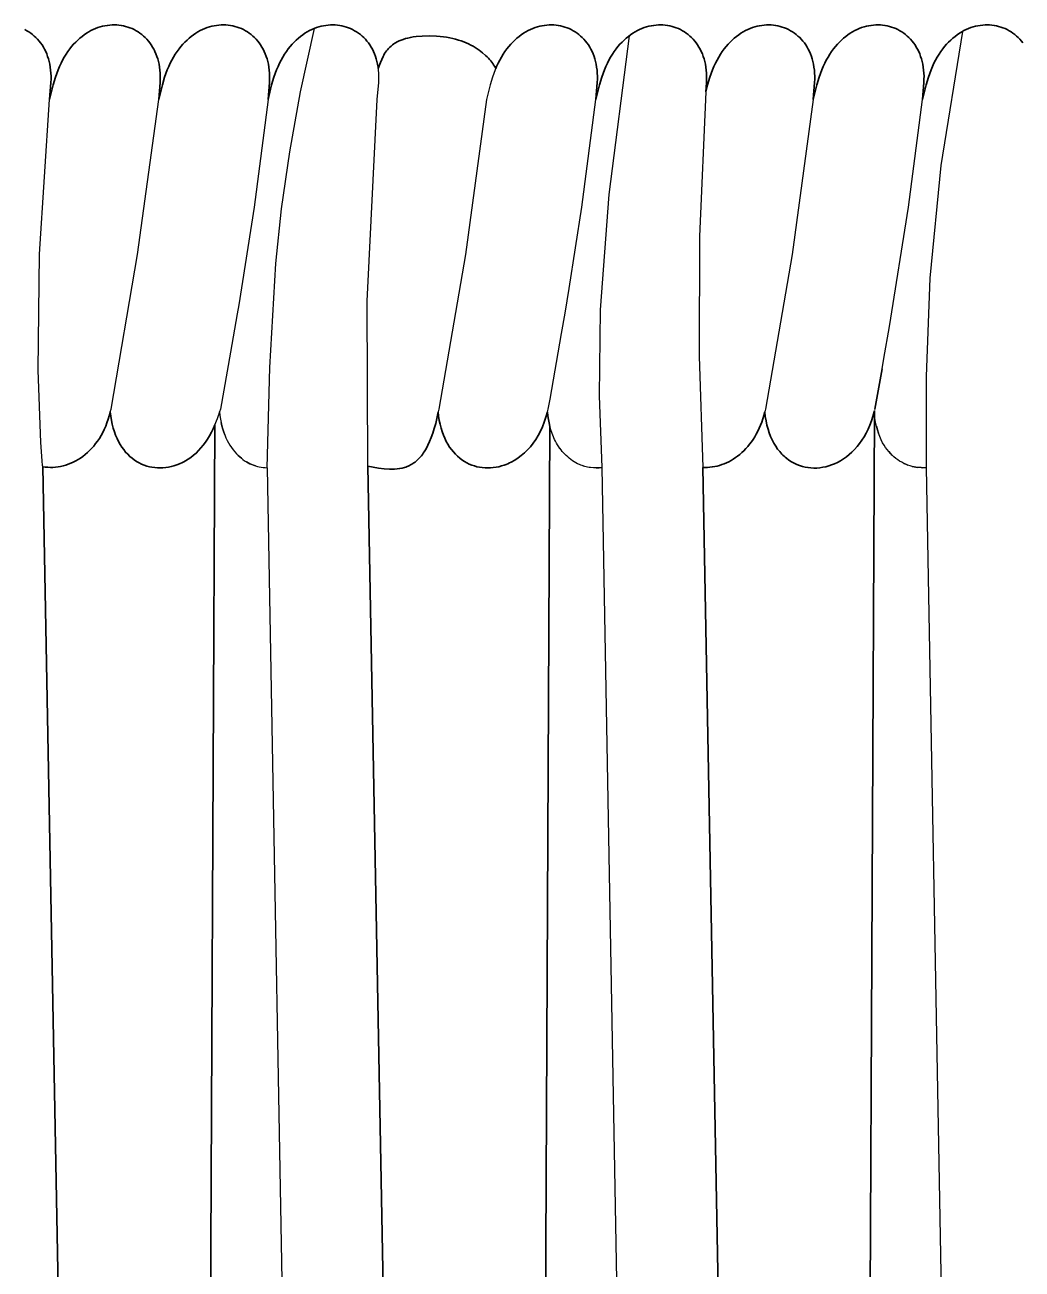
# Model space of a CAD drawing. Header units: millimetres. Extents: x 0 to 1881, y -1115 to 723.
# Drawn here: x 263.4 to 320.3, y 622.6 to 693.5 of the extents above; entities that cross this region are included whole.
import ezdxf

# ---------------------------------------------------------------- set-up
doc = ezdxf.new("R2010")
doc.units = ezdxf.units.MM
doc.layers.add('Blocks', color=7, linetype='Continuous')
doc.layers.add('Blocks$Inner', color=7, linetype='Continuous', lineweight=25, true_color=0x007f00)
doc.layers.add('Blocks$Outline', color=7, linetype='Continuous', lineweight=35, true_color=0xff3f3f)

# ---------------------------------------------------------------- blocks, each defined once
blk = doc.blocks.new('PK4 Lounge Chair Front')
at = {"layer": 'Blocks$Inner'}
for p, q in [((274.223, 670.718), (272.792, 377.567)), ((293.329, 670.636), (291.898, 377.979))]:
    blk.add_line(p, q, dxfattribs=at)
for points in [[(264.406, 668.336), (264.405, 668.338), (264.405, 668.34), (264.404, 668.342), (264.404, 668.344), (264.404, 668.346), (264.404, 668.348), (264.397, 668.407), (264.372, 668.663), (264.296, 669.713), (264.148, 673.845), (264.225, 680.455), (264.789, 689.268), (264.868, 690.244), (264.876, 690.43), (264.876, 690.611), (264.869, 690.787), (264.855, 690.958), (264.834, 691.124), (264.806, 691.285), (264.772, 691.441), (264.731, 691.592), (264.684, 691.738), (264.631, 691.879), (264.572, 692.014), (264.508, 692.144), (264.439, 692.268), (264.364, 692.387), (264.284, 692.5), (264.2, 692.608), (264.112, 692.71), (264.019, 692.807), (263.922, 692.898), (263.821, 692.982), (263.717, 693.061), (263.609, 693.135), (263.498, 693.202), (263.383, 693.263)], [(269.824, 378.038), (264.406, 668.334), (264.406, 668.336), (264.55, 668.314), (264.694, 668.3), (264.839, 668.294), (264.985, 668.296), (265.131, 668.306), (265.278, 668.323), (265.424, 668.349), (265.57, 668.382), (265.715, 668.422), (265.859, 668.471), (266.002, 668.527), (266.144, 668.591), (266.284, 668.663), (266.422, 668.742), (266.557, 668.829), (266.69, 668.923), (266.821, 669.025), (266.948, 669.135), (267.072, 669.252), (267.192, 669.377), (267.309, 669.509), (267.421, 669.649), (267.529, 669.796), (267.632, 669.951), (267.73, 670.114), (267.823, 670.283), (267.911, 670.461), (267.993, 670.645), (268.068, 670.837), (268.138, 671.037), (268.201, 671.244), (268.257, 671.458), (268.302, 671.61), (269.815, 680.433), (271.02, 689.268), (271.1, 690.244), (271.108, 690.43), (271.108, 690.611), (271.101, 690.787), (271.087, 690.958), (271.066, 691.124), (271.038, 691.285), (271.004, 691.441), (270.963, 691.592), (270.916, 691.738), (270.863, 691.879), (270.804, 692.014), (270.773, 692.079), (270.74, 692.144), (270.67, 692.268), (270.596, 692.387), (270.516, 692.5), (270.432, 692.608), (270.344, 692.71), (270.251, 692.807), (270.154, 692.898), (270.053, 692.982), (269.949, 693.061), (269.841, 693.135), (269.729, 693.202), (269.616, 693.263), (269.499, 693.318), (269.379, 693.367), (269.257, 693.41), (269.133, 693.446), (269.007, 693.476), (268.88, 693.5), (268.75, 693.517), (268.62, 693.528), (268.488, 693.532), (268.355, 693.53), (268.222, 693.521), (268.088, 693.506), (267.954, 693.483), (267.82, 693.454), (267.686, 693.418), (267.553, 693.375), (267.42, 693.325), (267.287, 693.268), (267.156, 693.203), (267.026, 693.132), (266.897, 693.053), (266.77, 692.968), (266.645, 692.875), (266.521, 692.774), (266.4, 692.666), (266.282, 692.551), (266.166, 692.427), (266.053, 692.297), (265.942, 692.158), (265.836, 692.012), (265.733, 691.859), (265.633, 691.697), (265.537, 691.527), (265.446, 691.35), (265.359, 691.164), (265.276, 690.971), (265.125, 690.56), (264.995, 690.115), (264.789, 689.268)], [(277.252, 689.268), (277.332, 690.244), (277.34, 690.43), (277.34, 690.611), (277.333, 690.787), (277.319, 690.958), (277.298, 691.124), (277.27, 691.285), (277.236, 691.441), (277.195, 691.592), (277.148, 691.738), (277.095, 691.879), (277.036, 692.014), (276.972, 692.144), (276.902, 692.268), (276.828, 692.387), (276.748, 692.5), (276.664, 692.608), (276.576, 692.71), (276.483, 692.807), (276.386, 692.898), (276.285, 692.982), (276.18, 693.061), (276.073, 693.135), (275.961, 693.202), (275.847, 693.263), (275.731, 693.318), (275.611, 693.367), (275.489, 693.41), (275.365, 693.446), (275.239, 693.476), (275.112, 693.5), (274.982, 693.517), (274.852, 693.528), (274.72, 693.532), (274.587, 693.53), (274.454, 693.521), (274.321, 693.506), (274.186, 693.483), (274.052, 693.454), (273.918, 693.418), (273.785, 693.375), (273.652, 693.325), (273.519, 693.268), (273.388, 693.203), (273.258, 693.132), (273.129, 693.053), (273.002, 692.968), (272.877, 692.875), (272.753, 692.774), (272.632, 692.666), (272.513, 692.551), (272.398, 692.427), (272.284, 692.297), (272.175, 692.158), (272.068, 692.012), (271.965, 691.859), (271.865, 691.697), (271.769, 691.527), (271.678, 691.35), (271.591, 691.164), (271.508, 690.971), (271.357, 690.56), (271.227, 690.115), (271.02, 689.268)], [(288.355, 378.123), (282.938, 668.359), (282.903, 677.77), (283.484, 689.268), (283.564, 690.244), (283.572, 690.43), (283.572, 690.611), (283.565, 690.787), (283.551, 690.958), (283.53, 691.124), (283.502, 691.285), (283.467, 691.441), (283.427, 691.592), (283.38, 691.738), (283.327, 691.879), (283.268, 692.014), (283.204, 692.144), (283.134, 692.268), (283.06, 692.387), (282.98, 692.5), (282.896, 692.608), (282.807, 692.71), (282.715, 692.807), (282.618, 692.898), (282.517, 692.982), (282.412, 693.061), (282.304, 693.135), (282.193, 693.202), (282.079, 693.263), (281.962, 693.318), (281.843, 693.367), (281.721, 693.41), (281.597, 693.446), (281.471, 693.476), (281.343, 693.5), (281.214, 693.517), (281.084, 693.528), (280.952, 693.532), (280.819, 693.53), (280.686, 693.521), (280.552, 693.506), (280.418, 693.483), (280.284, 693.454), (280.15, 693.418), (280.016, 693.375), (279.883, 693.325), (279.751, 693.268), (279.62, 693.203), (279.49, 693.132), (279.361, 693.053), (279.234, 692.968), (279.108, 692.875), (278.985, 692.774), (278.864, 692.666), (278.745, 692.551), (278.629, 692.427), (278.516, 692.297), (278.407, 692.158), (278.3, 692.012), (278.196, 691.859), (278.097, 691.697), (278.001, 691.527), (277.91, 691.35), (277.823, 691.164), (277.74, 690.971), (277.589, 690.56), (277.459, 690.115), (277.252, 689.268), (276.462, 683.133), (275.58, 677.571), (275.495, 677.061), (275.118, 674.86), (274.534, 671.61), (274.489, 671.458), (274.513, 671.248), (274.544, 671.046), (274.581, 670.852)], [(277.201, 668.278), (277.346, 673.995), (277.704, 679.93), (278.029, 683.048), (278.488, 686.301), (279.106, 689.718), (279.91, 693.326)], [(295.974, 668.262), (296.141, 668.266), (296.308, 668.28), (296.141, 668.266), (295.974, 668.262), (295.809, 668.269), (295.645, 668.286), (295.482, 668.313), (295.402, 668.331), (295.322, 668.351), (295.242, 668.374), (295.164, 668.4), (295.086, 668.428), (295.009, 668.459), (294.907, 668.506), (294.808, 668.557), (294.711, 668.614), (294.616, 668.676), (294.523, 668.742), (294.431, 668.813), (294.342, 668.888), (294.255, 668.968), (294.178, 669.043), (294.104, 669.122), (294.032, 669.204), (293.962, 669.291), (293.894, 669.381), (293.829, 669.476), (293.767, 669.574), (293.707, 669.677), (293.65, 669.783), (293.595, 669.893), (293.494, 670.125), (293.405, 670.373), (293.329, 670.636), (293.283, 670.83), (293.243, 671.031), (293.21, 671.24), (293.185, 671.458), (293.23, 671.61), (293.336, 672.19), (293.997, 675.922), (294.197, 677.098), (294.429, 678.491), (295.159, 683.135), (295.948, 689.268), (296.028, 690.244), (296.036, 690.43), (296.036, 690.611), (296.029, 690.787), (296.015, 690.958), (295.994, 691.124), (295.966, 691.285), (295.931, 691.441), (295.89, 691.592), (295.844, 691.738), (295.79, 691.879), (295.732, 692.014), (295.668, 692.144), (295.598, 692.268), (295.524, 692.387), (295.444, 692.5), (295.36, 692.608), (295.271, 692.71), (295.178, 692.807), (295.081, 692.898), (294.981, 692.982), (294.876, 693.061), (294.768, 693.135), (294.657, 693.202), (294.543, 693.263), (294.426, 693.318), (294.307, 693.367), (294.185, 693.41), (294.061, 693.446), (293.935, 693.476), (293.807, 693.5), (293.678, 693.517), (293.548, 693.528), (293.416, 693.532), (293.283, 693.53), (293.15, 693.521), (293.016, 693.506), (292.882, 693.483), (292.748, 693.454), (292.614, 693.418), (292.48, 693.375), (292.347, 693.325), (292.215, 693.268), (292.084, 693.203), (291.954, 693.132), (291.825, 693.053), (291.698, 692.968), (291.572, 692.875), (291.449, 692.774), (291.328, 692.666), (291.209, 692.551), (291.093, 692.427), (290.98, 692.297), (290.87, 692.158), (290.764, 692.012), (290.66, 691.859), (290.561, 691.697), (290.465, 691.527), (290.374, 691.35), (290.287, 691.164), (290.204, 690.971), (290.126, 690.769), (290.053, 690.56), (289.923, 690.115), (289.716, 689.268), (288.511, 680.433), (286.998, 671.61), (286.953, 671.458), (286.982, 671.213), (287.02, 670.978), (287.067, 670.753), (287.122, 670.538), (287.185, 670.333), (287.255, 670.138), (287.334, 669.953), (287.419, 669.777), (287.511, 669.612), (287.609, 669.456), (287.714, 669.31), (287.824, 669.174), (287.939, 669.047), (288.06, 668.93), (288.185, 668.822), (288.315, 668.724), (288.449, 668.636), (288.587, 668.557), (288.728, 668.487), (288.872, 668.427), (289.019, 668.376), (289.169, 668.335), (289.321, 668.303), (289.474, 668.28), (289.629, 668.267), (289.785, 668.262), (289.942, 668.267), (290.099, 668.281), (290.257, 668.304), (290.414, 668.336), (290.571, 668.378), (290.727, 668.428), (290.828, 668.465), (290.928, 668.506), (291.028, 668.551), (291.127, 668.6), (291.321, 668.709), (291.512, 668.833), (291.697, 668.971), (291.876, 669.125), (292.049, 669.293), (292.214, 669.476), (292.371, 669.673), (292.519, 669.885), (292.658, 670.112), (292.787, 670.352), (292.905, 670.607), (293.011, 670.877), (293.104, 671.16), (293.185, 671.458)], [(302.218, 689.707), (302.259, 690.244), (302.267, 690.43), (302.268, 690.611), (302.261, 690.787), (302.247, 690.958), (302.226, 691.124), (302.198, 691.285), (302.163, 691.441), (302.122, 691.592), (302.075, 691.738), (302.023, 691.879), (301.964, 692.014), (301.9, 692.144), (301.83, 692.268), (301.755, 692.387), (301.676, 692.5), (301.592, 692.608), (301.503, 692.71), (301.41, 692.807), (301.313, 692.898), (301.212, 692.982), (301.108, 693.061), (301, 693.135), (300.889, 693.202), (300.775, 693.263), (300.658, 693.318), (300.539, 693.367), (300.417, 693.41), (300.293, 693.446), (300.167, 693.476), (300.039, 693.5), (299.91, 693.517), (299.779, 693.528), (299.648, 693.532), (299.515, 693.53), (299.382, 693.521), (299.248, 693.506), (299.114, 693.483), (298.98, 693.454), (298.846, 693.418), (298.712, 693.375), (298.579, 693.325), (298.447, 693.268), (298.316, 693.203), (298.185, 693.132), (298.057, 693.053), (297.93, 692.968), (297.804, 692.875), (297.681, 692.774), (297.56, 692.666), (297.441, 692.551), (297.325, 692.427), (297.212, 692.297), (297.102, 692.158), (296.996, 692.012), (296.892, 691.859), (296.793, 691.697), (296.697, 691.527), (296.606, 691.35), (296.518, 691.164), (296.436, 690.971), (296.358, 690.769), (296.285, 690.56), (296.155, 690.115), (295.948, 689.268)], [(312.277, 673.92), (311.858, 671.609), (311.858, 671.607), (311.857, 671.605), (311.857, 671.603), (311.856, 671.602), (311.856, 671.6), (311.853, 671.59), (311.858, 671.61), (312.277, 673.92), (312.38, 674.506), (312.696, 676.335), (313.788, 683.134), (314.577, 689.268), (314.656, 690.244), (314.664, 690.43), (314.665, 690.611), (314.658, 690.787), (314.644, 690.958), (314.623, 691.124), (314.595, 691.285), (314.56, 691.441), (314.519, 691.592), (314.472, 691.738), (314.419, 691.879), (314.361, 692.014), (314.296, 692.144), (314.227, 692.268), (314.152, 692.387), (314.073, 692.5), (313.989, 692.608), (313.9, 692.71), (313.854, 692.759), (313.807, 692.807), (313.71, 692.898), (313.609, 692.982), (313.505, 693.061), (313.397, 693.135), (313.286, 693.202), (313.172, 693.263), (313.055, 693.318), (312.936, 693.367), (312.814, 693.41), (312.69, 693.446), (312.564, 693.476), (312.436, 693.5), (312.307, 693.517), (312.176, 693.528), (312.045, 693.532), (311.912, 693.53), (311.779, 693.521), (311.645, 693.506), (311.511, 693.483), (311.377, 693.454), (311.243, 693.418), (311.109, 693.375), (310.976, 693.325), (310.844, 693.268), (310.713, 693.203), (310.582, 693.132), (310.454, 693.053), (310.326, 692.968), (310.201, 692.875), (310.078, 692.774), (309.957, 692.666), (309.838, 692.551), (309.722, 692.427), (309.609, 692.297), (309.499, 692.158), (309.392, 692.012), (309.289, 691.859), (309.19, 691.697), (309.094, 691.527), (309.002, 691.35), (308.915, 691.164), (308.833, 690.971), (308.682, 690.56), (308.552, 690.115), (308.345, 689.268), (308.424, 690.244), (308.432, 690.43), (308.433, 690.611), (308.426, 690.787), (308.412, 690.958), (308.391, 691.124), (308.363, 691.285), (308.328, 691.441), (308.287, 691.592), (308.24, 691.738), (308.187, 691.878), (308.129, 692.014), (308.065, 692.144), (307.995, 692.268), (307.92, 692.387), (307.841, 692.5), (307.757, 692.608), (307.668, 692.71), (307.575, 692.807), (307.478, 692.898), (307.377, 692.983), (307.273, 693.062), (307.165, 693.135), (307.054, 693.202), (306.94, 693.263), (306.823, 693.318), (306.704, 693.367), (306.582, 693.41), (306.458, 693.446), (306.332, 693.476), (306.204, 693.5), (306.075, 693.517), (305.944, 693.528), (305.813, 693.532), (305.68, 693.53), (305.547, 693.521), (305.413, 693.505), (305.279, 693.483), (305.145, 693.454), (305.011, 693.418), (304.877, 693.375), (304.744, 693.325), (304.612, 693.267), (304.48, 693.203), (304.35, 693.132), (304.222, 693.053), (304.095, 692.968), (303.969, 692.875), (303.846, 692.774), (303.725, 692.666), (303.606, 692.551), (303.49, 692.427), (303.377, 692.297), (303.267, 692.159), (303.161, 692.012), (303.057, 691.859), (302.958, 691.697), (302.862, 691.527), (302.77, 691.35), (302.683, 691.165), (302.601, 690.971), (302.523, 690.769), (302.45, 690.56), (302.32, 690.115), (302.218, 689.707), (301.856, 681.455), (301.834, 674.64), (302.045, 668.294), (307.461, 377.836)], [(320.305, 692.5), (320.221, 692.608), (320.132, 692.71), (320.039, 692.807), (319.942, 692.898), (319.841, 692.982), (319.737, 693.061), (319.629, 693.135), (319.518, 693.202), (319.404, 693.263), (319.287, 693.318), (319.168, 693.367), (319.046, 693.41), (318.922, 693.446), (318.796, 693.476), (318.668, 693.5), (318.539, 693.517), (318.408, 693.528), (318.276, 693.532), (318.144, 693.53), (318.011, 693.521), (317.877, 693.506), (317.743, 693.483), (317.609, 693.454), (317.475, 693.418), (317.341, 693.375), (317.208, 693.325), (317.076, 693.268), (316.944, 693.203), (316.814, 693.132), (316.685, 693.053), (316.558, 692.968), (316.433, 692.875), (316.31, 692.774), (316.189, 692.666), (316.07, 692.551), (315.954, 692.427), (315.841, 692.297), (315.731, 692.158), (315.624, 692.012), (315.521, 691.859), (315.422, 691.697), (315.326, 691.527), (315.234, 691.35), (315.147, 691.164), (315.065, 690.971), (314.914, 690.56), (314.784, 690.115), (314.577, 689.268)], [(283.538, 691.046), (283.664, 691.393), (283.734, 691.564), (283.813, 691.73), (283.856, 691.811), (283.903, 691.891), (283.953, 691.968), (284.007, 692.044), (284.065, 692.118), (284.128, 692.19), (284.196, 692.259), (284.269, 692.326), (284.348, 692.39), (284.433, 692.451), (284.478, 692.481), (284.524, 692.509), (284.623, 692.564), (284.728, 692.616), (284.84, 692.664), (284.961, 692.708), (285.089, 692.748), (285.226, 692.784), (285.373, 692.816), (285.528, 692.843), (285.692, 692.866), (286.052, 692.897), (286.455, 692.908), (286.866, 692.895), (287.063, 692.879), (287.253, 692.857), (287.437, 692.829), (287.615, 692.797), (287.787, 692.759), (287.952, 692.716), (288.112, 692.669), (288.266, 692.618), (288.413, 692.563), (288.555, 692.505), (288.691, 692.443), (288.821, 692.378), (288.946, 692.311), (289.065, 692.241), (289.178, 692.17), (289.286, 692.096), (289.388, 692.021), (289.485, 691.945), (289.662, 691.79), (289.743, 691.712), (289.818, 691.635), (289.888, 691.557), (289.953, 691.48), (290.067, 691.329), (290.117, 691.255), (290.161, 691.183), (290.201, 691.114), (290.236, 691.046)], [(301.726, 377.421), (298.484, 548.194), (296.308, 668.28), (296.156, 672.369), (296.221, 677.285), (296.717, 683.856), (297.862, 692.908)], [(314.502, 668.281), (314.604, 668.279), (314.81, 668.286), (314.812, 673.484), (315.019, 679.09), (315.637, 685.513), (316.87, 693.161)], [(308.345, 689.268), (307.14, 680.433), (305.626, 671.61), (305.582, 671.458), (305.613, 671.195), (305.655, 670.943), (305.707, 670.703), (305.769, 670.475), (305.839, 670.258), (305.919, 670.052), (306.007, 669.858), (306.103, 669.675), (306.206, 669.503), (306.317, 669.343), (306.435, 669.194), (306.558, 669.056), (306.622, 668.991), (306.688, 668.929), (306.754, 668.87), (306.823, 668.814), (306.963, 668.709), (307.108, 668.615), (307.257, 668.532), (307.333, 668.495), (307.41, 668.461), (307.566, 668.4), (307.726, 668.35), (307.807, 668.329), (307.888, 668.31), (308.053, 668.282), (308.219, 668.264), (308.386, 668.257), (308.555, 668.26), (308.724, 668.274), (308.893, 668.299), (309.062, 668.334), (309.231, 668.38), (309.398, 668.436), (309.564, 668.502), (309.728, 668.579), (309.901, 668.673), (310.071, 668.778), (310.236, 668.896), (310.398, 669.024), (310.554, 669.165), (310.705, 669.317), (310.851, 669.48), (310.99, 669.655), (311.122, 669.842), (311.247, 670.039), (311.363, 670.248), (311.472, 670.468), (311.572, 670.699), (311.662, 670.941), (311.743, 671.194), (311.814, 671.458), (311.819, 671.477), (311.824, 671.496)], [(268.257, 671.458), (268.286, 671.212), (268.324, 670.977), (268.371, 670.751), (268.427, 670.536), (268.49, 670.33), (268.561, 670.135), (268.64, 669.949), (268.725, 669.773), (268.817, 669.608), (268.917, 669.452), (269.022, 669.306), (269.132, 669.169), (269.248, 669.042), (269.369, 668.925), (269.495, 668.818), (269.626, 668.72), (269.76, 668.632), (269.899, 668.553), (270.04, 668.484), (270.185, 668.424), (270.333, 668.374), (270.483, 668.333), (270.635, 668.302), (270.789, 668.28), (270.945, 668.267), (271.101, 668.263), (271.259, 668.269), (271.416, 668.283), (271.574, 668.307), (271.732, 668.34), (271.889, 668.382), (272.045, 668.434), (272.212, 668.499), (272.376, 668.575), (272.457, 668.617), (272.538, 668.662), (272.696, 668.76), (272.851, 668.868), (273.002, 668.986), (273.148, 669.115), (273.291, 669.254), (273.428, 669.403), (273.56, 669.562), (273.687, 669.73), (273.807, 669.909), (273.921, 670.097), (274.029, 670.295), (274.13, 670.502), (274.223, 670.718), (274.368, 671.075), (274.433, 671.261), (274.463, 671.358), (274.489, 671.458)], [(286.953, 671.458), (286.814, 670.807), (286.736, 670.515), (286.653, 670.245), (286.564, 669.995), (286.471, 669.765), (286.374, 669.555), (286.272, 669.362), (286.165, 669.188), (286.11, 669.107), (286.054, 669.03), (285.998, 668.957), (285.94, 668.889), (285.881, 668.824), (285.822, 668.763), (285.761, 668.705), (285.7, 668.651), (285.637, 668.601), (285.574, 668.554), (285.51, 668.511), (285.446, 668.47), (285.38, 668.433), (285.314, 668.399), (285.247, 668.368), (285.179, 668.339), (285.111, 668.313), (285.042, 668.291), (284.902, 668.252), (284.76, 668.224), (284.616, 668.204), (284.47, 668.192), (284.322, 668.188), (284.172, 668.19), (283.868, 668.211), (283.561, 668.251), (282.938, 668.359)], [(305.582, 671.458), (305.529, 671.258), (305.472, 671.065), (305.408, 670.878), (305.338, 670.698), (305.264, 670.523), (305.185, 670.356), (305.1, 670.195), (305.011, 670.04), (304.918, 669.892), (304.82, 669.75), (304.718, 669.614), (304.613, 669.486), (304.504, 669.363), (304.391, 669.247), (304.276, 669.138), (304.158, 669.035), (304.037, 668.939), (303.913, 668.85), (303.787, 668.767), (303.66, 668.691), (303.53, 668.621), (303.399, 668.558), (303.266, 668.501), (303.132, 668.451), (302.998, 668.408), (302.862, 668.372), (302.726, 668.342), (302.59, 668.319), (302.453, 668.303), (302.317, 668.293), (302.181, 668.29), (302.045, 668.294)], [(313.509, 668.526), (313.628, 668.472), (313.75, 668.424), (313.628, 668.472), (313.509, 668.526), (313.391, 668.587), (313.276, 668.654), (313.164, 668.728), (313.055, 668.808), (312.948, 668.895), (312.845, 668.989), (312.745, 669.09), (312.65, 669.197), (312.558, 669.311), (312.47, 669.433), (312.386, 669.561), (312.307, 669.697), (312.22, 669.867), (312.141, 670.048), (312.071, 670.24), (312.008, 670.441), (311.953, 670.653), (311.906, 670.874), (311.866, 671.104), (311.835, 671.342), (311.814, 671.458), (311.824, 671.496), (311.835, 671.532), (311.835, 671.342), (310.4, 377.836)], [(274.788, 670.145), (274.728, 670.311), (274.673, 670.484), (274.624, 670.664), (274.581, 670.852), (274.624, 670.664), (274.673, 670.484), (274.728, 670.311), (274.788, 670.145), (274.854, 669.987), (274.925, 669.835), (275.001, 669.691), (275.082, 669.554), (275.168, 669.424), (275.258, 669.301), (275.352, 669.185), (275.45, 669.076), (275.553, 668.974), (275.641, 668.892), (275.732, 668.815), (275.825, 668.743), (275.92, 668.675), (276.017, 668.612), (276.116, 668.555), (276.217, 668.502), (276.32, 668.455), (276.426, 668.414), (276.534, 668.38), (276.643, 668.351), (276.753, 668.327), (276.864, 668.309), (276.976, 668.295)], [(311.953, 670.653), (312.008, 670.441), (312.071, 670.24)], [(293.595, 669.893), (293.494, 670.125), (293.405, 670.373)], [(293.962, 669.291), (293.894, 669.382), (293.829, 669.476)], [(312.65, 669.197), (312.746, 669.09), (312.795, 669.038), (312.845, 668.989)], [(275.732, 668.815), (275.641, 668.893), (275.553, 668.974)], [(276.534, 668.38), (276.426, 668.414), (276.32, 668.455), (276.217, 668.502), (276.116, 668.555), (276.017, 668.612)], [(294.808, 668.557), (294.711, 668.614), (294.616, 668.676), (294.523, 668.742), (294.431, 668.813)], [(276.753, 668.327), (276.864, 668.309), (276.976, 668.295), (277.088, 668.285), (277.201, 668.278), (279.378, 548.194), (282.619, 377.83)], [(295.809, 668.269), (295.645, 668.286), (295.563, 668.298), (295.482, 668.313), (295.322, 668.351), (295.164, 668.4), (295.086, 668.428)], [(313.999, 668.347), (314.098, 668.325), (314.198, 668.307), (314.299, 668.294), (314.198, 668.307), (314.098, 668.325), (313.999, 668.347), (313.874, 668.383), (313.75, 668.424)], [(316.137, 377.298), (316.987, 548.194), (314.81, 668.286), (314.604, 668.279), (314.502, 668.281), (314.4, 668.285), (314.299, 668.294)]]:
    blk.add_lwpolyline(points, dxfattribs=at)
at = {"layer": 'Blocks$Outline'}
for points in [[(264.789, 689.268), (264.868, 690.244), (264.876, 690.43), (264.876, 690.611), (264.869, 690.787), (264.855, 690.958), (264.834, 691.124), (264.806, 691.285), (264.772, 691.441), (264.731, 691.592), (264.684, 691.738), (264.631, 691.879), (264.572, 692.014), (264.508, 692.144), (264.439, 692.268), (264.364, 692.387), (264.284, 692.5), (264.2, 692.608), (264.112, 692.71), (264.019, 692.807), (263.922, 692.898), (263.821, 692.982), (263.717, 693.061), (263.609, 693.135), (263.498, 693.202), (263.383, 693.263)], [(271.02, 689.268), (271.1, 690.244), (271.108, 690.43), (271.108, 690.611), (271.101, 690.787), (271.087, 690.958), (271.066, 691.124), (271.038, 691.285), (271.004, 691.441), (270.963, 691.592), (270.916, 691.738), (270.863, 691.879), (270.804, 692.014), (270.773, 692.079), (270.74, 692.144), (270.67, 692.268), (270.596, 692.387), (270.516, 692.5), (270.432, 692.608), (270.344, 692.71), (270.251, 692.807), (270.154, 692.898), (270.053, 692.982), (269.949, 693.061), (269.841, 693.135), (269.729, 693.202), (269.616, 693.263), (269.499, 693.318), (269.379, 693.367), (269.257, 693.41), (269.133, 693.446), (269.007, 693.476), (268.88, 693.5), (268.75, 693.517), (268.62, 693.528), (268.488, 693.532), (268.355, 693.53), (268.222, 693.521), (268.088, 693.506), (267.954, 693.483), (267.82, 693.454), (267.686, 693.418), (267.553, 693.375), (267.42, 693.325), (267.287, 693.268), (267.156, 693.203), (267.026, 693.132), (266.897, 693.053), (266.77, 692.968), (266.645, 692.875), (266.521, 692.774), (266.4, 692.666), (266.282, 692.551), (266.166, 692.427), (266.053, 692.297), (265.942, 692.158), (265.836, 692.012), (265.733, 691.859), (265.633, 691.697), (265.537, 691.527), (265.446, 691.35), (265.359, 691.164), (265.276, 690.971), (265.125, 690.56), (264.995, 690.115), (264.789, 689.268)], [(277.252, 689.268), (277.332, 690.244), (277.34, 690.43), (277.34, 690.611), (277.333, 690.787), (277.319, 690.958), (277.298, 691.124), (277.27, 691.285), (277.236, 691.441), (277.195, 691.592), (277.148, 691.738), (277.095, 691.879), (277.036, 692.014), (276.972, 692.144), (276.902, 692.268), (276.828, 692.387), (276.748, 692.5), (276.664, 692.608), (276.576, 692.71), (276.483, 692.807), (276.386, 692.898), (276.285, 692.982), (276.18, 693.061), (276.073, 693.135), (275.961, 693.202), (275.847, 693.263), (275.731, 693.318), (275.611, 693.367), (275.489, 693.41), (275.365, 693.446), (275.239, 693.476), (275.112, 693.5), (274.982, 693.517), (274.852, 693.528), (274.72, 693.532), (274.587, 693.53), (274.454, 693.521), (274.321, 693.506), (274.186, 693.483), (274.052, 693.454), (273.918, 693.418), (273.785, 693.375), (273.652, 693.325), (273.519, 693.268), (273.388, 693.203), (273.258, 693.132), (273.129, 693.053), (273.002, 692.968), (272.877, 692.875), (272.753, 692.774), (272.632, 692.666), (272.513, 692.551), (272.398, 692.427), (272.284, 692.297), (272.175, 692.158), (272.068, 692.012), (271.965, 691.859), (271.865, 691.697), (271.769, 691.527), (271.678, 691.35), (271.591, 691.164), (271.508, 690.971), (271.357, 690.56), (271.227, 690.115), (271.02, 689.268)], [(283.539, 691.05), (283.53, 691.124), (283.502, 691.285), (283.467, 691.441), (283.427, 691.592), (283.38, 691.738), (283.327, 691.879), (283.268, 692.014), (283.204, 692.144), (283.134, 692.268), (283.06, 692.387), (282.98, 692.5), (282.896, 692.608), (282.807, 692.71), (282.715, 692.807), (282.618, 692.898), (282.517, 692.982), (282.412, 693.061), (282.304, 693.135), (282.193, 693.202), (282.079, 693.263), (281.962, 693.318), (281.843, 693.367), (281.721, 693.41), (281.597, 693.446), (281.471, 693.476), (281.343, 693.5), (281.214, 693.517), (281.084, 693.528), (280.952, 693.532), (280.819, 693.53), (280.686, 693.521), (280.552, 693.506), (280.418, 693.483), (280.284, 693.454), (280.15, 693.418), (280.016, 693.375), (279.883, 693.325), (279.751, 693.268), (279.62, 693.203), (279.49, 693.132), (279.361, 693.053), (279.234, 692.968), (279.108, 692.875), (278.985, 692.774), (278.864, 692.666), (278.745, 692.551), (278.629, 692.427), (278.516, 692.297), (278.407, 692.158), (278.3, 692.012), (278.196, 691.859), (278.097, 691.697), (278.001, 691.527), (277.91, 691.35), (277.823, 691.164), (277.74, 690.971), (277.589, 690.56), (277.459, 690.115), (277.252, 689.268)], [(295.948, 689.268), (296.028, 690.244), (296.036, 690.43), (296.036, 690.611), (296.029, 690.787), (296.015, 690.958), (295.994, 691.124), (295.966, 691.285), (295.931, 691.441), (295.89, 691.592), (295.844, 691.738), (295.79, 691.879), (295.732, 692.014), (295.668, 692.144), (295.598, 692.268), (295.524, 692.387), (295.444, 692.5), (295.36, 692.608), (295.271, 692.71), (295.178, 692.807), (295.081, 692.898), (294.981, 692.982), (294.876, 693.061), (294.768, 693.135), (294.657, 693.202), (294.543, 693.263), (294.426, 693.318), (294.307, 693.367), (294.185, 693.41), (294.061, 693.446), (293.935, 693.476), (293.807, 693.5), (293.678, 693.517), (293.548, 693.528), (293.416, 693.532), (293.283, 693.53), (293.15, 693.521), (293.016, 693.506), (292.882, 693.483), (292.748, 693.454), (292.614, 693.418), (292.48, 693.375), (292.347, 693.325), (292.215, 693.268), (292.084, 693.203), (291.954, 693.132), (291.825, 693.053), (291.698, 692.968), (291.572, 692.875), (291.449, 692.774), (291.328, 692.666), (291.209, 692.551), (291.093, 692.427), (290.98, 692.297), (290.87, 692.158), (290.764, 692.012), (290.66, 691.859), (290.561, 691.697), (290.465, 691.527), (290.374, 691.35), (290.287, 691.164), (290.236, 691.046)], [(302.218, 689.707), (302.259, 690.244), (302.267, 690.43), (302.268, 690.611), (302.261, 690.787), (302.247, 690.958), (302.226, 691.124), (302.198, 691.285), (302.163, 691.441), (302.122, 691.592), (302.075, 691.738), (302.023, 691.879), (301.964, 692.014), (301.9, 692.144), (301.83, 692.268), (301.755, 692.387), (301.676, 692.5), (301.592, 692.608), (301.503, 692.71), (301.41, 692.807), (301.313, 692.898), (301.212, 692.982), (301.108, 693.061), (301, 693.135), (300.889, 693.202), (300.775, 693.263), (300.658, 693.318), (300.539, 693.367), (300.417, 693.41), (300.293, 693.446), (300.167, 693.476), (300.039, 693.5), (299.91, 693.517), (299.779, 693.528), (299.648, 693.532), (299.515, 693.53), (299.382, 693.521), (299.248, 693.506), (299.114, 693.483), (298.98, 693.454), (298.846, 693.418), (298.712, 693.375), (298.579, 693.325), (298.447, 693.268), (298.316, 693.203), (298.185, 693.132), (298.057, 693.053), (297.93, 692.968), (297.804, 692.875), (297.681, 692.774), (297.56, 692.666), (297.441, 692.551), (297.325, 692.427), (297.212, 692.297), (297.102, 692.158), (296.996, 692.012), (296.892, 691.859), (296.793, 691.697), (296.697, 691.527), (296.606, 691.35), (296.518, 691.164), (296.436, 690.971), (296.358, 690.769), (296.285, 690.56), (296.155, 690.115), (295.948, 689.268)], [(314.577, 689.268), (314.656, 690.244), (314.664, 690.43), (314.665, 690.611), (314.658, 690.787), (314.644, 690.958), (314.623, 691.124), (314.595, 691.285), (314.56, 691.441), (314.519, 691.592), (314.472, 691.738), (314.419, 691.879), (314.361, 692.014), (314.296, 692.144), (314.227, 692.268), (314.152, 692.387), (314.073, 692.5), (313.989, 692.608), (313.9, 692.71), (313.854, 692.759), (313.807, 692.807), (313.71, 692.898), (313.609, 692.982), (313.505, 693.061), (313.397, 693.135), (313.286, 693.202), (313.172, 693.263), (313.055, 693.318), (312.936, 693.367), (312.814, 693.41), (312.69, 693.446), (312.564, 693.476), (312.436, 693.5), (312.307, 693.517), (312.176, 693.528), (312.045, 693.532), (311.912, 693.53), (311.779, 693.521), (311.645, 693.506), (311.511, 693.483), (311.377, 693.454), (311.243, 693.418), (311.109, 693.375), (310.976, 693.325), (310.844, 693.268), (310.713, 693.203), (310.582, 693.132), (310.454, 693.053), (310.326, 692.968), (310.201, 692.875), (310.078, 692.774), (309.957, 692.666), (309.838, 692.551), (309.722, 692.427), (309.609, 692.297), (309.499, 692.158), (309.392, 692.012), (309.289, 691.859), (309.19, 691.697), (309.094, 691.527), (309.002, 691.35), (308.915, 691.164), (308.833, 690.971), (308.682, 690.56), (308.552, 690.115), (308.345, 689.268), (308.424, 690.244), (308.432, 690.43), (308.433, 690.611), (308.426, 690.787), (308.412, 690.958), (308.391, 691.124), (308.363, 691.285), (308.328, 691.441), (308.287, 691.592), (308.24, 691.738), (308.187, 691.878), (308.129, 692.014), (308.065, 692.144), (307.995, 692.268), (307.92, 692.387), (307.841, 692.5), (307.757, 692.608), (307.668, 692.71), (307.575, 692.807), (307.478, 692.898), (307.377, 692.983), (307.273, 693.062), (307.165, 693.135), (307.054, 693.202), (306.94, 693.263), (306.823, 693.318), (306.704, 693.367), (306.582, 693.41), (306.458, 693.446), (306.332, 693.476), (306.204, 693.5), (306.075, 693.517), (305.944, 693.528), (305.813, 693.532), (305.68, 693.53), (305.547, 693.521), (305.413, 693.505), (305.279, 693.483), (305.145, 693.454), (305.011, 693.418), (304.877, 693.375), (304.744, 693.325), (304.612, 693.267), (304.48, 693.203), (304.35, 693.132), (304.222, 693.053), (304.095, 692.968), (303.969, 692.875), (303.846, 692.774), (303.725, 692.666), (303.606, 692.551), (303.49, 692.427), (303.377, 692.297), (303.267, 692.159), (303.161, 692.012), (303.057, 691.859), (302.958, 691.697), (302.862, 691.527), (302.77, 691.35), (302.683, 691.165), (302.601, 690.971), (302.523, 690.769), (302.45, 690.56), (302.32, 690.115), (302.218, 689.707)], [(320.305, 692.5), (320.221, 692.608), (320.132, 692.71), (320.039, 692.807), (319.942, 692.898), (319.841, 692.982), (319.737, 693.061), (319.629, 693.135), (319.518, 693.202), (319.404, 693.263), (319.287, 693.318), (319.168, 693.367), (319.046, 693.41), (318.922, 693.446), (318.796, 693.476), (318.668, 693.5), (318.539, 693.517), (318.408, 693.528), (318.276, 693.532), (318.144, 693.53), (318.011, 693.521), (317.877, 693.506), (317.743, 693.483), (317.609, 693.454), (317.475, 693.418), (317.341, 693.375), (317.208, 693.325), (317.076, 693.268), (316.944, 693.203), (316.814, 693.132), (316.685, 693.053), (316.558, 692.968), (316.433, 692.875), (316.31, 692.774), (316.189, 692.666), (316.07, 692.551), (315.954, 692.427), (315.841, 692.297), (315.731, 692.158), (315.624, 692.012), (315.521, 691.859), (315.422, 691.697), (315.326, 691.527), (315.234, 691.35), (315.147, 691.164), (315.065, 690.971), (314.914, 690.56), (314.784, 690.115), (314.577, 689.268)], [(290.236, 691.046), (290.201, 691.114), (290.161, 691.183), (290.117, 691.255), (290.067, 691.329), (289.953, 691.48), (289.888, 691.557), (289.818, 691.635), (289.743, 691.712), (289.662, 691.79), (289.485, 691.945), (289.388, 692.021), (289.286, 692.096), (289.178, 692.17), (289.065, 692.241), (288.946, 692.311), (288.821, 692.378), (288.691, 692.443), (288.555, 692.505), (288.413, 692.563), (288.266, 692.618), (288.112, 692.669), (287.952, 692.716), (287.787, 692.759), (287.615, 692.797), (287.437, 692.829), (287.253, 692.857), (287.063, 692.879), (286.866, 692.895), (286.455, 692.908), (286.052, 692.897), (285.692, 692.866), (285.528, 692.843), (285.373, 692.816), (285.226, 692.784), (285.089, 692.748), (284.961, 692.708), (284.84, 692.664), (284.728, 692.616), (284.623, 692.564), (284.524, 692.509), (284.478, 692.481), (284.433, 692.451), (284.348, 692.39), (284.269, 692.326), (284.196, 692.259), (284.128, 692.19), (284.065, 692.118), (284.007, 692.044), (283.953, 691.968), (283.903, 691.891), (283.856, 691.811), (283.813, 691.73), (283.734, 691.564), (283.664, 691.393), (283.539, 691.05)], [(268.257, 671.458), (268.201, 671.244), (268.138, 671.037), (268.068, 670.837), (267.993, 670.645), (267.911, 670.461), (267.823, 670.283), (267.73, 670.114), (267.632, 669.951), (267.529, 669.796), (267.421, 669.649), (267.309, 669.509), (267.192, 669.377), (267.072, 669.252), (266.948, 669.135), (266.821, 669.025), (266.69, 668.923), (266.557, 668.829), (266.422, 668.742), (266.284, 668.663), (266.144, 668.591), (266.002, 668.527), (265.859, 668.471), (265.715, 668.422), (265.57, 668.382), (265.424, 668.349), (265.278, 668.323), (265.131, 668.306), (264.985, 668.296), (264.839, 668.294), (264.694, 668.3), (264.55, 668.314), (264.406, 668.336), (264.406, 668.334), (269.824, 378.039)], [(274.223, 670.718), (274.13, 670.502), (274.029, 670.295), (273.921, 670.097), (273.807, 669.909), (273.687, 669.73), (273.56, 669.562), (273.428, 669.403), (273.291, 669.254), (273.148, 669.115), (273.002, 668.986), (272.851, 668.868), (272.696, 668.76), (272.538, 668.662), (272.457, 668.617), (272.376, 668.575), (272.212, 668.499), (272.045, 668.434), (271.889, 668.382), (271.732, 668.34), (271.574, 668.307), (271.416, 668.283), (271.259, 668.269), (271.101, 668.263), (270.945, 668.267), (270.789, 668.28), (270.635, 668.302), (270.483, 668.333), (270.333, 668.374), (270.185, 668.424), (270.04, 668.484), (269.899, 668.553), (269.76, 668.632), (269.626, 668.72), (269.495, 668.818), (269.369, 668.925), (269.248, 669.042), (269.132, 669.169), (269.022, 669.306), (268.917, 669.452), (268.817, 669.608), (268.725, 669.773), (268.64, 669.949), (268.561, 670.135), (268.49, 670.33), (268.427, 670.536), (268.371, 670.751), (268.324, 670.977), (268.286, 671.212), (268.257, 671.458)], [(286.953, 671.458), (286.814, 670.807), (286.736, 670.515), (286.653, 670.245), (286.564, 669.995), (286.471, 669.765), (286.374, 669.555), (286.272, 669.362), (286.165, 669.188), (286.11, 669.107), (286.054, 669.03), (285.998, 668.957), (285.94, 668.889), (285.881, 668.824), (285.822, 668.763), (285.761, 668.705), (285.7, 668.651), (285.637, 668.601), (285.574, 668.554), (285.51, 668.511), (285.446, 668.47), (285.38, 668.433), (285.314, 668.399), (285.247, 668.368), (285.179, 668.339), (285.111, 668.313), (285.042, 668.291), (284.902, 668.252), (284.76, 668.224), (284.616, 668.204), (284.47, 668.192), (284.322, 668.188), (284.172, 668.19), (283.868, 668.211), (283.561, 668.251), (282.938, 668.359)], [(293.185, 671.458), (293.104, 671.16), (293.011, 670.877), (292.905, 670.607), (292.787, 670.352), (292.658, 670.112), (292.519, 669.885), (292.371, 669.673), (292.214, 669.476), (292.049, 669.293), (291.876, 669.125), (291.697, 668.971), (291.512, 668.833), (291.321, 668.709), (291.127, 668.6), (291.028, 668.551), (290.928, 668.506), (290.828, 668.465), (290.727, 668.428), (290.571, 668.378), (290.414, 668.336), (290.257, 668.304), (290.099, 668.281), (289.942, 668.267), (289.785, 668.262), (289.629, 668.267), (289.474, 668.28), (289.321, 668.303), (289.169, 668.335), (289.019, 668.376), (288.872, 668.427), (288.728, 668.487), (288.587, 668.557), (288.449, 668.636), (288.315, 668.724), (288.185, 668.822), (288.06, 668.93), (287.939, 669.047), (287.824, 669.174), (287.714, 669.31), (287.609, 669.456), (287.511, 669.612), (287.419, 669.777), (287.334, 669.953), (287.255, 670.138), (287.185, 670.333), (287.122, 670.538), (287.067, 670.753), (287.02, 670.978), (286.982, 671.213), (286.953, 671.458)], [(293.329, 670.636), (293.283, 670.83), (293.243, 671.031), (293.21, 671.24), (293.185, 671.458)], [(305.582, 671.458), (305.529, 671.258), (305.472, 671.065), (305.408, 670.878), (305.338, 670.698), (305.264, 670.523), (305.185, 670.356), (305.1, 670.195), (305.011, 670.04), (304.918, 669.892), (304.82, 669.75), (304.718, 669.614), (304.613, 669.486), (304.504, 669.363), (304.391, 669.247), (304.276, 669.138), (304.158, 669.035), (304.037, 668.939), (303.913, 668.85), (303.787, 668.767), (303.66, 668.691), (303.53, 668.621), (303.399, 668.558), (303.266, 668.501), (303.132, 668.451), (302.998, 668.408), (302.862, 668.372), (302.726, 668.342), (302.59, 668.319), (302.453, 668.303), (302.317, 668.293), (302.181, 668.29), (302.045, 668.294)], [(311.814, 671.458), (311.743, 671.194), (311.662, 670.941), (311.572, 670.699), (311.472, 670.468), (311.363, 670.248), (311.247, 670.039), (311.122, 669.842), (310.99, 669.655), (310.851, 669.48), (310.705, 669.317), (310.554, 669.165), (310.398, 669.024), (310.236, 668.896), (310.071, 668.778), (309.901, 668.673), (309.728, 668.579), (309.564, 668.502), (309.398, 668.436), (309.231, 668.38), (309.062, 668.334), (308.893, 668.299), (308.724, 668.274), (308.555, 668.26), (308.386, 668.257), (308.219, 668.264), (308.053, 668.282), (307.888, 668.31), (307.807, 668.329), (307.726, 668.35), (307.566, 668.4), (307.41, 668.461), (307.333, 668.495), (307.257, 668.532), (307.108, 668.615), (306.963, 668.709), (306.823, 668.814), (306.754, 668.87), (306.688, 668.929), (306.622, 668.991), (306.558, 669.056), (306.435, 669.194), (306.317, 669.343), (306.206, 669.503), (306.103, 669.675), (306.007, 669.858), (305.919, 670.052), (305.839, 670.258), (305.769, 670.475), (305.707, 670.703), (305.655, 670.943), (305.613, 671.195), (305.582, 671.458)], [(310.4, 377.84), (311.835, 671.342)], [(311.835, 671.342), (311.814, 671.458)], [(272.792, 377.57), (274.223, 670.718)], [(291.898, 377.982), (293.329, 670.636)], [(282.938, 668.359), (288.355, 378.123)], [(302.045, 668.294), (307.461, 377.844)]]:
    blk.add_lwpolyline(points, dxfattribs=at)

msp = doc.modelspace()

# ---------------------------------------------------------------- block references
at = {"layer": 'Blocks'}
msp.add_blockref('PK4 Lounge Chair Front', (0, 0), dxfattribs=at)

doc.saveas('drawing.dxf')
